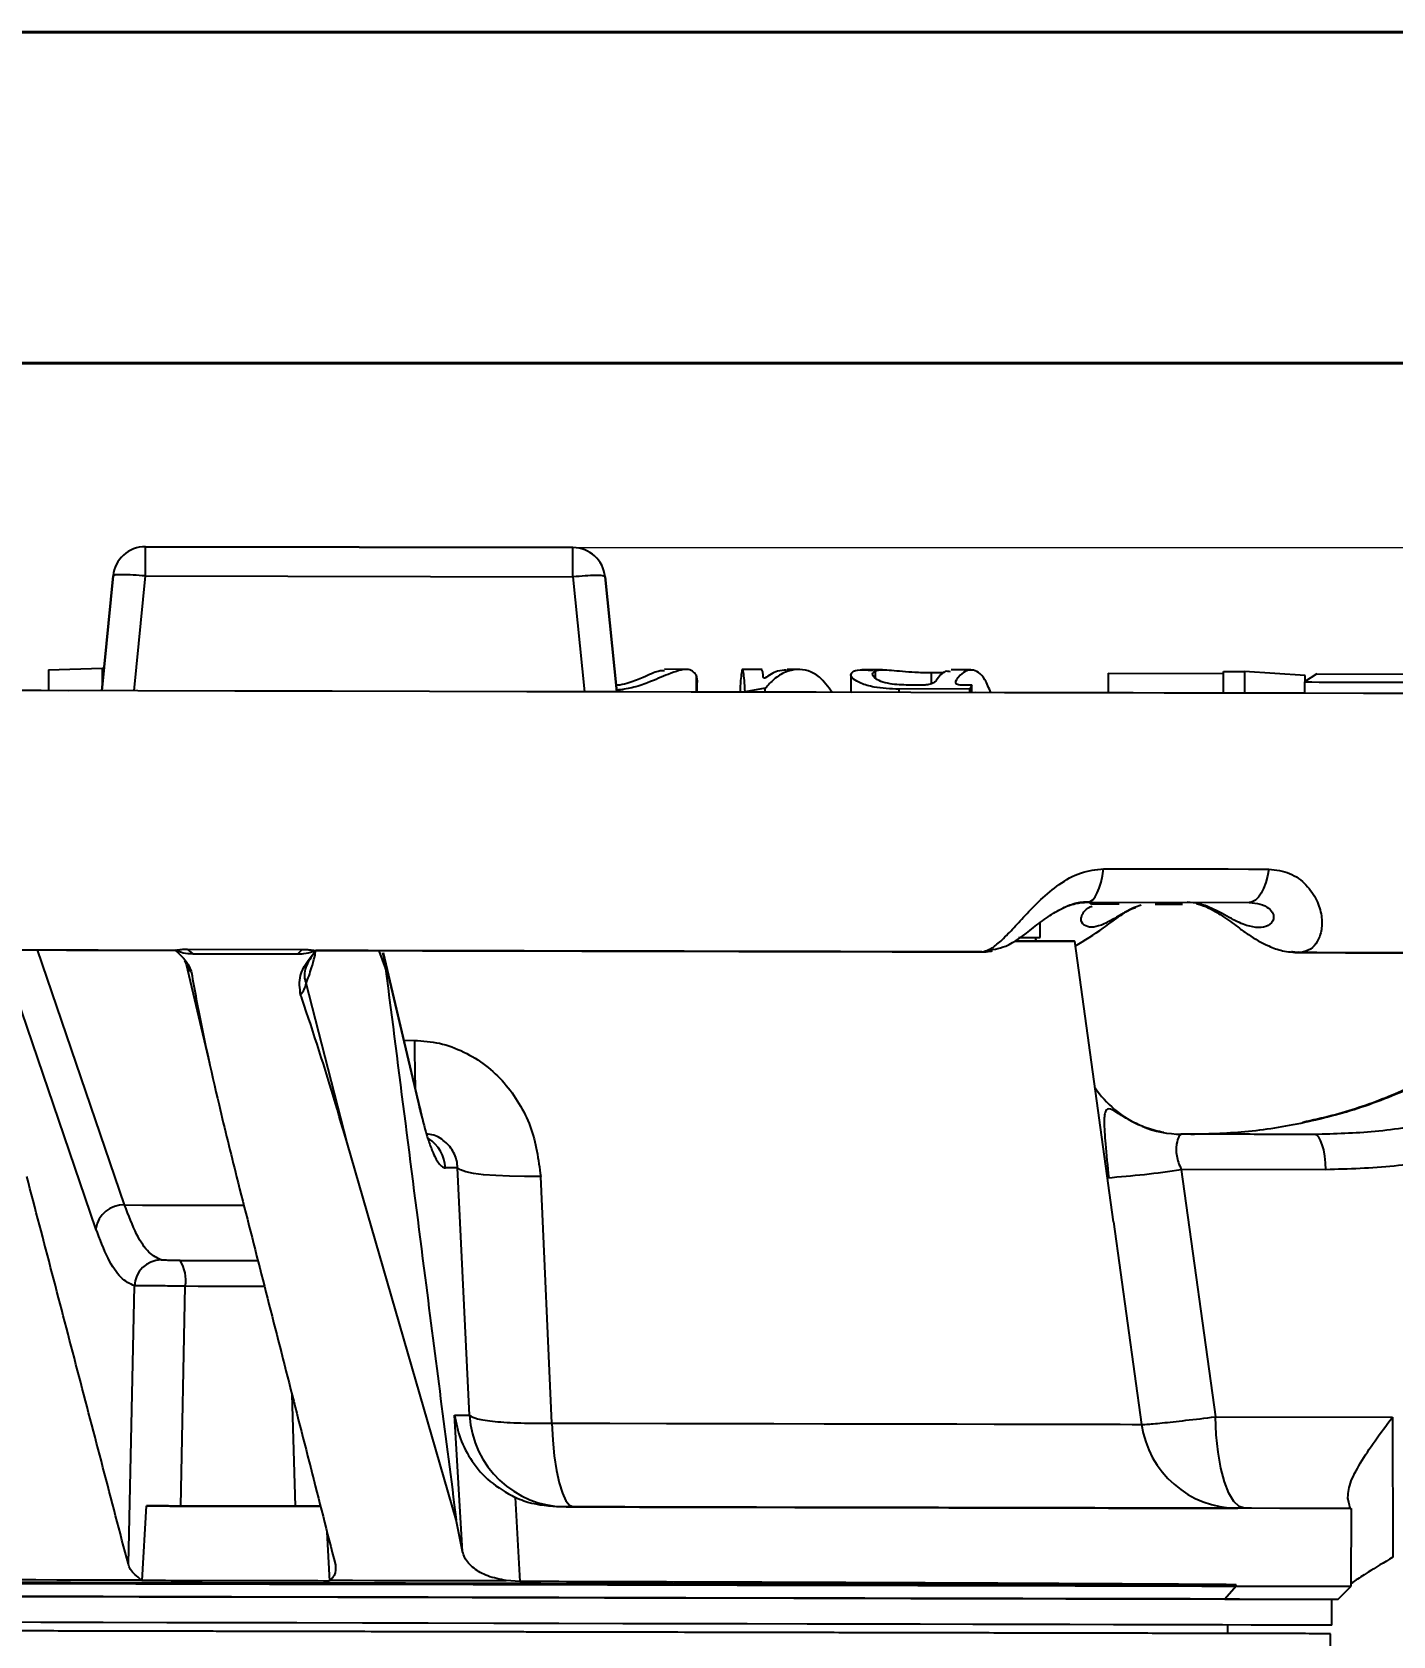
# Model space of a CAD drawing. Header units: millimetres. Extents: x 2251 to 4395, y 932 to 2449.
# Drawn here: x 2891.1 to 2996.1, y 2324.8 to 2448.5 of the extents above; entities that cross this region are included whole.
import ezdxf

# ---------------------------------------------------------------- set-up
doc = ezdxf.new("R2010")
doc.units = ezdxf.units.MM
for name, color, linetype, lineweight in [('AM_5', 3, 'Continuous', 25), ('AM_BOR', 7, 'Continuous', 50), ('粗实线', 7, 'Continuous', 40)]:
    doc.layers.add(name, color=color, linetype=linetype, lineweight=lineweight)
doc.styles.add('SLDTEXTSTYLE1', font='txt.shx', dxfattribs={"width": 0.7, "bigfont": 'gbcbig.shx'})
doc.dimstyles.new('SLDDIMSTYLE12$0', dxfattribs={"dimtxt": 12, "dimasz": 10, "dimexe": 0, "dimexo": 0.0625, "dimgap": 0.875, "dimtad": 1, "dimdec": 1, "dimlfac": 1.8, "dimrnd": 1e-09, "dimzin": 12, "dimdsep": 46, "dimtxsty": 'SLDTEXTSTYLE1', "dimcen": 0.09, "dimdle": 8.16, "dimclrd": 3, "dimclre": 3, "dimadec": 0, "dimazin": 3, "dimtfac": 1, "dimtdec": 1, "dimtofl": 0, "dimtmove": 0, "dimatfit": 3, "dimfxl": 0, "dimfrac": 2, "dimtolj": 1, "dimlwd": 5, "dimlwe": 5, "dimarcsym": 0})

# ---------------------------------------------------------------- blocks, each defined once
blk = doc.blocks.new('*D70')
at = {"layer": 'AM_5', "color": 3, "lineweight": 5, "transparency": 16777216}
blk.add_line((2932.89, 2408.77), (3112.72, 2408.77), dxfattribs=at)
at = {"layer": 'AM_5', "color": 3, "linetype": 'Continuous', "lineweight": 5, "transparency": 16777216}
for p, q in [((3112.72, 2398.77), (3112.72, 2120.03)), ((2979.9, 2110.03), (3112.72, 2110.03))]:
    blk.add_line(p, q, dxfattribs=at)
at = {"layer": 'AM_5', "color": 3, "transparency": 16777216}
for points in [[(3111.06, 2398.77), (3114.39, 2398.77), (3112.72, 2408.77)], [(3111.06, 2120.03), (3114.39, 2120.03), (3112.72, 2110.03)]]:
    blk.add_solid(points, dxfattribs=at)
at = {"layer": 'Defpoints', "color": 0, "transparency": 16777216}
for p in [(2932.83, 2408.77), (2979.83, 2110.03), (3112.72, 2110.03)]:
    blk.add_point(p, dxfattribs=at)
at = {"layer": 'AM_5', "color": 0, "transparency": 16777216, "insert": (3105.85, 2259.4), "char_height": 12, "attachment_point": 5, "rotation": 90, "style": 'SLDTEXTSTYLE1'}
blk.add_mtext('\\A1;300', dxfattribs=at)
blk = doc.blocks.new('rA3')
at = {"layer": '粗实线'}
for p, q in [((753.384, 421.26), (333.384, 421.26)), ((748.384, 416.26), (358.384, 416.26))]:
    blk.add_line(p, q, dxfattribs=at)

msp = doc.modelspace()

# ---------------------------------------------------------------- linework, layer by layer
at = {"color": 7, "linetype": 'Continuous', "lineweight": 25}
for p, q in [((2899.852, 2406.577), (2899.857, 2408.839)), ((2932.832, 2408.768), (2899.857, 2408.839)), ((2899.857, 2408.839), (2899.857, 2408.839)), ((2899.857, 2408.839), (2932.832, 2408.768)), ((2932.827, 2406.507), (2932.832, 2408.768)), ((2932.832, 2408.768), (2932.832, 2408.768)), ((2897.364, 2406.583), (2896.494, 2397.726)), ((2896.494, 2397.726), (2897.364, 2406.583)), ((2897.364, 2406.583), (2897.364, 2406.583)), ((2898.983, 2397.72), (2899.852, 2406.577)), ((2899.852, 2406.577), (2932.827, 2406.507)), ((2932.827, 2406.507), (2933.73, 2397.646)), ((2935.314, 2406.522), (2936.218, 2397.641)), ((2935.314, 2406.521), (2935.314, 2406.522)), ((2936.218, 2397.641), (2935.314, 2406.521)), ((2892.38, 2399.329), (2892.377, 2397.736)), ((2892.38, 2399.329), (2896.524, 2399.472)), ((2896.524, 2399.472), (2896.521, 2397.997)), ((2896.524, 2399.472), (2896.666, 2399.471)), ((2941.623, 2399.376), (2939.905, 2399.379)), ((2942.336, 2398.946), (2942.333, 2397.629)), ((2947.43, 2399.363), (2945.93, 2399.366)), ((2947.628, 2398.689), (2947.53, 2398.689)), ((2950.161, 2399.357), (2949.345, 2399.359)), ((2954.277, 2398.945), (2954.274, 2397.602)), ((2956.716, 2399.343), (2955.125, 2399.347)), ((2956.147, 2399.253), (2956.145, 2398.702)), ((2960.475, 2399.13), (2960.473, 2398.261)), ((2960.475, 2399.13), (2961.463, 2399.127)), ((2963.524, 2399.329), (2962, 2399.332)), ((2962.38, 2398.319), (2962.381, 2398.516)), ((2974.114, 2399.075), (2974.111, 2397.561)), ((2974.114, 2399.075), (2983.024, 2399.061)), ((2983.021, 2397.541), (2983.025, 2399.224)), ((2983.025, 2399.224), (2984.635, 2399.221)), ((2984.635, 2399.221), (2984.632, 2397.538)), ((2989.314, 2398.895), (2984.635, 2399.221)), ((2989.252, 2398.405), (2989.25, 2397.527)), ((2990.214, 2399.028), (2989.252, 2398.405)), ((2989.313, 2398.445), (2989.314, 2398.895)), ((2990.214, 2399.028), (2999.343, 2399.005)), ((2893.909, 2397.733), (2889.979, 2397.741)), ((2945.876, 2397.622), (2941.956, 2397.63)), ((2942.419, 2397.629), (2942.42, 2398.168)), ((2947.672, 2397.921), (2946.11, 2397.645)), ((2946.11, 2397.619), (2946.11, 2397.645)), ((2947.672, 2397.616), (2947.672, 2397.921)), ((2954.309, 2397.604), (2950.782, 2397.611)), ((2957.993, 2397.594), (2957.994, 2397.849)), ((2963.446, 2397.873), (2957.994, 2397.849)), ((2959.781, 2398.157), (2958.727, 2398.16)), ((2963.031, 2398.175), (2963.606, 2398.181)), ((2963.445, 2397.582), (2963.446, 2397.873)), ((2963.606, 2398.181), (2963.446, 2397.873)), ((2963.605, 2397.582), (2963.606, 2398.181)), ((2972.533, 2381.427), (2972.323, 2381.428)), ((2972.665, 2381.427), (2972.327, 2381.428)), ((2972.533, 2381.427), (2984.994, 2381.401)), ((2972.831, 2381.28), (2972.626, 2381.457)), ((2974.977, 2381.275), (2972.831, 2381.28)), ((2977.742, 2381.27), (2979.855, 2381.266)), ((2968.871, 2378.691), (2968.874, 2379.839)), ((2896.039, 2356.242), (2888.693, 2377.75)), ((2898.251, 2358.07), (2891.519, 2377.744)), ((2902.11, 2377.761), (2902.263, 2377.609)), ((2902.18, 2377.721), (2902.174, 2377.715)), ((2903.086, 2377.796), (2911.945, 2377.777)), ((2903.086, 2377.796), (2903.504, 2377.445)), ((2903.504, 2377.445), (2911.604, 2377.428)), ((2911.945, 2377.777), (2911.604, 2377.428)), ((2913.013, 2377.691), (2912.909, 2377.578)), ((2917.861, 2377.681), (2918.384, 2376.288)), ((2918.341, 2376.758), (2918.167, 2377.516)), ((2920.901, 2366.157), (2918.208, 2377.512)), ((2964.435, 2377.59), (2965.163, 2377.663)), ((2974.54, 2356.767), (2971.545, 2378.414)), ((2988.253, 2377.614), (2988.998, 2377.539)), ((2988.898, 2377.531), (2988.766, 2377.562)), ((2988.785, 2377.528), (2992.428, 2377.52)), ((2902.859, 2376.909), (2903.01, 2376.636)), ((2903.01, 2376.635), (2904.786, 2369.01)), ((2918.341, 2376.758), (2921.019, 2365.467)), ((2915.405, 2362.865), (2912.247, 2375.166)), ((2919.808, 2370.767), (2920.608, 2370.765)), ((2923.831, 2333.79), (2915.405, 2362.865)), ((2980.493, 2363.527), (2979.735, 2363.529)), ((2990.038, 2363.507), (2979.784, 2363.529)), ((2923.936, 2360.932), (2922.996, 2360.934)), ((2924.852, 2341.85), (2923.936, 2360.932)), ((2931.213, 2341.247), (2930.344, 2360.269)), ((2979.753, 2360.813), (2982.394, 2341.727)), ((2990.905, 2360.789), (2979.753, 2360.813)), ((2974.54, 2356.764), (2976.701, 2341.15)), ((2898.538, 2330.361), (2899.011, 2351.824)), ((2902.579, 2334.852), (2902.933, 2351.795)), ((2911.161, 2343.455), (2911.397, 2334.833)), ((2923.701, 2341.853), (2924.852, 2341.85)), ((2924.325, 2331.339), (2923.701, 2341.853)), ((2982.394, 2341.727), (2996.048, 2341.699)), ((2996.048, 2341.699), (2996.083, 2330.91)), ((2928.371, 2335.507), (2928.731, 2329.029)), ((2992.61, 2335.432), (2992.61, 2335.33)), ((2899.617, 2329.099), (2899.937, 2334.857)), ((2932.299, 2334.788), (2931.61, 2334.79)), ((2992.811, 2334.659), (2984.645, 2334.677)), ((2992.867, 2328.659), (2992.88, 2334.659)), ((2913.86, 2332.872), (2914.061, 2329.068)), ((2924.325, 2331.339), (2923.831, 2333.79)), ((2899.523, 2329.158), (2899.617, 2329.099)), ((2914.126, 2329.127), (2914.061, 2329.068)), ((2928.731, 2329.029), (2927.694, 2329.098)), ((2983.995, 2328.678), (2983.112, 2327.68)), ((2983.995, 2328.678), (2983.995, 2328.781)), ((2991.865, 2327.661), (2992.867, 2328.659)), ((2992.981, 2328.959), (2992.868, 2328.877)), ((2991.361, 2325.662), (2991.365, 2327.662)), ((2983.359, 2325.021), (2983.361, 2325.679)), ((2991.791, 2276.485), (2991.259, 2325.004))]:
    msp.add_line(p, q, dxfattribs=at)
at = {"color": 7, "linetype": 'Continuous', "lineweight": 25, "flags": 128}
for points in [[(3000.348, 2397.504), (2993.808, 2397.518), (2987.101, 2397.532), (2980.243, 2397.547), (2973.248, 2397.561), (2966.132, 2397.577), (2958.909, 2397.592), (2951.597, 2397.608), (2944.211, 2397.623), (2936.768, 2397.639), (2929.283, 2397.655), (2921.773, 2397.671), (2914.256, 2397.688), (2906.746, 2397.704), (2899.261, 2397.72), (2891.818, 2397.736), (2884.432, 2397.751)], [(2983.159, 2397.542), (2980.803, 2397.547), (2978.43, 2397.552), (2976.041, 2397.557), (2973.638, 2397.562), (2971.22, 2397.567), (2968.789, 2397.573), (2966.345, 2397.578), (2963.888, 2397.583)], [(2984.632, 2397.538), (2984.431, 2397.538), (2984.23, 2397.538), (2984.029, 2397.539), (2983.827, 2397.539), (2983.626, 2397.54), (2983.424, 2397.54), (2983.223, 2397.541), (2983.021, 2397.541)], [(2989.311, 2397.529), (2988.991, 2397.529), (2986.89, 2397.534), (2984.775, 2397.538)], [(2972.533, 2381.427), (2972.731, 2381.472), (2972.924, 2381.607), (2973.109, 2381.829), (2973.281, 2382.132), (2973.436, 2382.51), (2973.571, 2382.955), (2973.682, 2383.456), (2973.768, 2384.001)], [(2973.768, 2384.001), (2975.382, 2383.998), (2976.99, 2383.994), (2978.593, 2383.991), (2980.189, 2383.987), (2981.779, 2383.984), (2983.363, 2383.981), (2984.939, 2383.977), (2986.509, 2383.974)], [(2986.509, 2383.974), (2986.405, 2383.428), (2986.268, 2382.928), (2986.103, 2382.483), (2985.913, 2382.105), (2985.702, 2381.802), (2985.475, 2381.58), (2985.237, 2381.446), (2984.994, 2381.401)], [(2966.899, 2378.424), (2968.078, 2378.422), (2969.456, 2378.419), (2970.492, 2378.417), (2971.179, 2378.415), (2971.511, 2378.414), (2971.487, 2378.414), (2971.107, 2378.415), (2970.374, 2378.417), (2969.291, 2378.419), (2967.868, 2378.422), (2966.943, 2378.424)], [(2992.428, 2377.52), (2993.705, 2377.518), (2994.976, 2377.515), (2996.24, 2377.512), (2997.498, 2377.51), (2998.75, 2377.507), (2999.995, 2377.504), (3001.234, 2377.502), (3002.465, 2377.499)], [(2921.019, 2365.467), (2920.954, 2365.971), (2920.901, 2366.158)], [(2990.905, 2360.789), (2990.881, 2361.327), (2990.826, 2361.841), (2990.744, 2362.31), (2990.636, 2362.72), (2990.506, 2363.054), (2990.36, 2363.302), (2990.202, 2363.455), (2990.038, 2363.507)], [(2930.344, 2360.269), (2929.102, 2360.261), (2927.935, 2360.281), (2926.874, 2360.33), (2925.944, 2360.406), (2925.167, 2360.507), (2924.565, 2360.63), (2924.151, 2360.773), (2923.936, 2360.932)], [(2898.251, 2358.07), (2899.628, 2358.067), (2901.008, 2358.064), (2902.392, 2358.061), (2903.779, 2358.058), (2905.169, 2358.055), (2906.562, 2358.052), (2907.432, 2358.05)], [(2902.529, 2353.788), (2903.548, 2353.786), (2904.57, 2353.784), (2905.595, 2353.782), (2906.621, 2353.78), (2907.65, 2353.778), (2908.52, 2353.776)], [(2909.029, 2351.782), (2908.922, 2351.782), (2907.918, 2351.784), (2906.917, 2351.786), (2905.917, 2351.789), (2904.92, 2351.791), (2903.925, 2351.793), (2902.933, 2351.795)], [(2984.645, 2334.677), (2984.219, 2334.811), (2983.809, 2335.207), (2983.43, 2335.85), (2983.093, 2336.718), (2982.813, 2337.781), (2982.598, 2338.999), (2982.457, 2340.33), (2982.394, 2341.727)], [(2931.213, 2341.247), (2931.279, 2339.942), (2931.397, 2338.711), (2931.562, 2337.595), (2931.771, 2336.629), (2932.015, 2335.843), (2932.287, 2335.263), (2932.579, 2334.907), (2932.881, 2334.787)], [(2931.213, 2341.247), (2935.685, 2341.237), (2940.046, 2341.228), (2944.269, 2341.219), (2948.329, 2341.21), (2952.199, 2341.202), (2955.856, 2341.194), (2959.277, 2341.187), (2962.44, 2341.18), (2965.327, 2341.174), (2967.918, 2341.168), (2970.199, 2341.164), (2972.154, 2341.159), (2973.772, 2341.156), (2975.042, 2341.153), (2975.957, 2341.151), (2976.511, 2341.15), (2976.701, 2341.15)], [(2913.358, 2334.829), (2912.012, 2334.832), (2910.27, 2334.835), (2908.532, 2334.839), (2906.799, 2334.843), (2905.072, 2334.846), (2903.352, 2334.85), (2901.64, 2334.854), (2899.937, 2334.857)], [(2902.579, 2334.852), (2903.671, 2334.849), (2904.767, 2334.847), (2905.866, 2334.845), (2906.968, 2334.842), (2908.072, 2334.84), (2909.179, 2334.838), (2910.287, 2334.835), (2911.397, 2334.833)], [(2992.811, 2334.659), (2992.849, 2334.659), (2992.505, 2334.66), (2991.78, 2334.661), (2990.677, 2334.664), (2989.202, 2334.667), (2987.363, 2334.671), (2985.169, 2334.675), (2982.632, 2334.681), (2979.764, 2334.687), (2976.579, 2334.694), (2973.095, 2334.701), (2969.329, 2334.709), (2965.3, 2334.718), (2961.029, 2334.727), (2956.538, 2334.736), (2951.849, 2334.746), (2946.986, 2334.757), (2941.975, 2334.767), (2936.841, 2334.778), (2931.61, 2334.79)], [(2886.705, 2329.186), (2888.26, 2329.182), (2889.83, 2329.179), (2891.415, 2329.176), (2893.013, 2329.172), (2894.623, 2329.169), (2896.246, 2329.165), (2897.879, 2329.162), (2899.523, 2329.158)], [(2914.126, 2329.127), (2915.824, 2329.124), (2917.523, 2329.12), (2919.223, 2329.116), (2920.922, 2329.113), (2922.619, 2329.109), (2924.314, 2329.105), (2926.006, 2329.102), (2927.694, 2329.098)], [(2984.238, 2327.677), (2982.946, 2327.68), (2980.434, 2327.685), (2977.625, 2327.691), (2974.53, 2327.698), (2971.165, 2327.705), (2967.547, 2327.713), (2963.692, 2327.721), (2959.618, 2327.73), (2955.345, 2327.739), (2950.894, 2327.748), (2946.285, 2327.758), (2941.541, 2327.768), (2936.684, 2327.779), (2931.737, 2327.789), (2926.725, 2327.8), (2921.67, 2327.811), (2916.596, 2327.822), (2911.529, 2327.833), (2906.493, 2327.843), (2901.51, 2327.854), (2896.605, 2327.864), (2891.802, 2327.875), (2887.123, 2327.885)], [(2889.163, 2328.984), (2894.079, 2328.973), (2899.112, 2328.962), (2904.237, 2328.952), (2909.428, 2328.94), (2914.661, 2328.929), (2919.91, 2328.918), (2925.15, 2328.907), (2930.353, 2328.896), (2935.497, 2328.885), (2940.554, 2328.874), (2945.501, 2328.863), (2950.314, 2328.853), (2954.968, 2328.843), (2959.441, 2328.834), (2963.712, 2328.824), (2967.759, 2328.816), (2971.563, 2328.808), (2975.106, 2328.8), (2978.369, 2328.793), (2981.337, 2328.787), (2983.995, 2328.781)], [(2889.163, 2328.88), (2894.079, 2328.87), (2899.112, 2328.859), (2904.237, 2328.848), (2909.428, 2328.837), (2914.661, 2328.826), (2919.91, 2328.815), (2925.149, 2328.803), (2930.353, 2328.792), (2935.496, 2328.781), (2940.554, 2328.77), (2945.501, 2328.76), (2950.313, 2328.75), (2954.968, 2328.74), (2959.441, 2328.73), (2963.712, 2328.721), (2967.759, 2328.712), (2971.563, 2328.704), (2975.105, 2328.697), (2978.369, 2328.69), (2981.337, 2328.683), (2983.995, 2328.678)], [(2889.544, 2327.88), (2894.395, 2327.869), (2899.361, 2327.859), (2904.417, 2327.848), (2909.539, 2327.837), (2914.702, 2327.826), (2919.881, 2327.815), (2925.051, 2327.804), (2930.185, 2327.793), (2935.26, 2327.782), (2940.25, 2327.771), (2945.131, 2327.761), (2949.879, 2327.751), (2954.471, 2327.741), (2958.885, 2327.731), (2963.099, 2327.722), (2967.092, 2327.714), (2970.846, 2327.706), (2974.341, 2327.698), (2977.561, 2327.692), (2980.489, 2327.685), (2983.112, 2327.68)], [(2983.995, 2328.678), (2986.357, 2328.673), (2988.368, 2328.669), (2990.018, 2328.665), (2991.298, 2328.662), (2992.202, 2328.66), (2992.724, 2328.659), (2992.867, 2328.659)], [(2983.112, 2327.68), (2985.443, 2327.675), (2987.427, 2327.671), (2989.054, 2327.667), (2990.317, 2327.664), (2991.209, 2327.663), (2991.724, 2327.661), (2991.865, 2327.661)], [(2991.361, 2325.662), (2991.186, 2325.663), (2990.661, 2325.664), (2989.79, 2325.666), (2988.575, 2325.668), (2987.024, 2325.671), (2985.143, 2325.675), (2982.942, 2325.68), (2980.43, 2325.685), (2977.62, 2325.691), (2974.526, 2325.698), (2971.161, 2325.705), (2967.543, 2325.713), (2963.687, 2325.721), (2959.614, 2325.73), (2955.341, 2325.739), (2950.89, 2325.748), (2946.281, 2325.758), (2941.537, 2325.768), (2936.68, 2325.779), (2931.733, 2325.789), (2926.72, 2325.8), (2921.665, 2325.811), (2916.592, 2325.822), (2911.525, 2325.833), (2906.488, 2325.843), (2901.506, 2325.854), (2896.601, 2325.864), (2891.797, 2325.875), (2887.118, 2325.885)]]:
    msp.add_lwpolyline(points, dxfattribs=at)
at = {"color": 7, "linetype": 'Continuous', "lineweight": 25}
for centre, radius, start, end in [((2899.852, 2406.339), 2.5, 89.87751, 174.39392), ((2899.852, 2406.339), 2.5, 89.87751, 174.39392), ((2932.827, 2406.268), 2.5, 5.81493, 89.87751), ((2932.827, 2406.268), 2.5, 5.81493, 89.87751), ((2904.466, 2377.079), 1.522, 197.80201, 225.85834), ((2910.509, 2375.434), 1.759, 318.63519, 351.23149), ((3052.08, 2371.211), 131.473, 180.19425, 181.82618), ((2979.869, 2371.676), 8.163, 214.11019, 245.44357), ((2979.803, 2371.549), 8.02, 247.49374, 269.8614), ((2920.108, 2360.767), 2.892, 3.30335, 56.85343), ((2969.629, 2425.443), 65.419, 273.89088, 278.90272), ((2898.158, 2355.929), 2.143, 87.51436, 171.60882), ((2901.076, 2351.762), 2.066, 90.16378, 178.29517), ((2900.075, 2352.254), 2.894, 350.88042, 32.03121), ((2932.326, 2342.274), 7.486, 183.24837, 269.79193), ((2984.13, 2342.178), 7.5, 187.87748, 269.87749)]:
    msp.add_arc(centre, radius, start, end, dxfattribs=at)
for points in [[(2899.852, 2406.577), (2899.528, 2406.605), (2898.88, 2406.661), (2898.06, 2406.686), (2897.484, 2406.664), (2897.404, 2406.61), (2897.364, 2406.583)], [(2935.314, 2406.521), (2935.274, 2406.548), (2935.194, 2406.602), (2934.618, 2406.622), (2933.799, 2406.594), (2933.151, 2406.536), (2932.827, 2406.507)], [(2986.346, 2363.515), (2985.501, 2363.517), (2983.811, 2363.52), (2981.599, 2363.525), (2980.493, 2363.527)], [(2990.038, 2363.507), (2989.562, 2363.508), (2988.612, 2363.51), (2987.101, 2363.513), (2986.346, 2363.515)], [(2991.259, 2325.004), (2991.138, 2325.004), (2990.896, 2325.005), (2988.946, 2325.009), (2985.87, 2325.015), (2981.606, 2325.024), (2976.258, 2325.036), (2969.909, 2325.049), (2962.67, 2325.065), (2954.664, 2325.082), (2946.029, 2325.1), (2936.911, 2325.12), (2927.467, 2325.14), (2917.859, 2325.16), (2908.251, 2325.181), (2898.808, 2325.201), (2889.69, 2325.221), (2881.055, 2325.239), (2873.049, 2325.256), (2865.81, 2325.272), (2859.461, 2325.285), (2854.113, 2325.297), (2849.849, 2325.306), (2846.773, 2325.313), (2844.823, 2325.317), (2844.581, 2325.317), (2844.46, 2325.318)], [(2917.859, 2325.16), (2915.001, 2325.166), (2909.286, 2325.179), (2900.858, 2325.197), (2892.722, 2325.214), (2885.016, 2325.231), (2877.872, 2325.246), (2871.412, 2325.26), (2865.746, 2325.272), (2860.974, 2325.282), (2857.169, 2325.29), (2854.424, 2325.296), (2852.684, 2325.3), (2852.468, 2325.301), (2852.36, 2325.301)], [(2983.359, 2325.021), (2983.251, 2325.021), (2983.035, 2325.021), (2981.295, 2325.025), (2978.55, 2325.031), (2974.745, 2325.039), (2969.973, 2325.049), (2964.307, 2325.061), (2957.847, 2325.075), (2950.703, 2325.09), (2942.997, 2325.107), (2934.861, 2325.124), (2926.433, 2325.142), (2920.717, 2325.154), (2917.859, 2325.16)]]:
    msp.add_open_spline(points, degree=3, dxfattribs=at)
for points, knots in [([(2936.164, 2398.171), (2936.257, 2398.177), (2936.614, 2398.203), (2937.375, 2398.437), (2938.444, 2398.854), (2939.435, 2399.314), (2939.753, 2399.299), (2939.887, 2399.293)], [0, 0, 0, 0, 0.0437633, 0.1679338, 0.4021795, 0.7473798, 1, 1, 1, 1]), ([(2942.336, 2398.946), (2942.156, 2399.153), (2941.805, 2399.557), (2940.398, 2399.109), (2938.893, 2398.442), (2937.472, 2397.936), (2936.601, 2397.82), (2936.205, 2397.767)], [0, 0, 0, 0, 0.2863119, 0.55953071, 0.76733828, 0.89433721, 1, 1, 1, 1]), ([(2942.404, 2398.168), (2942.408, 2398.193), (2942.466, 2398.552), (2942.399, 2398.756), (2942.336, 2398.946)], [0, 0, 0, 0, 0.0704321, 1, 1, 1, 1]), ([(2946.11, 2397.645), (2946.092, 2397.96), (2946.055, 2398.601), (2945.974, 2399.353), (2945.886, 2399.471), (2945.801, 2398.877), (2945.75, 2398.303), (2945.723, 2397.775), (2945.715, 2397.62)], [0, 0, 0, 0, 0.15351513, 0.31151055, 0.62183079, 0.77597192, 0.93465022, 1, 1, 1, 1]), ([(2947.53, 2398.689), (2947.51, 2398.884), (2947.47, 2399.267), (2947.427, 2399.324), (2947.407, 2399.352)], [0, 0, 0, 0, 0.510119, 1, 1, 1, 1]), ([(2949.312, 2399.316), (2949.079, 2399.309), (2948.506, 2399.291), (2947.955, 2398.913), (2947.628, 2398.689)], [0, 0, 0, 0, 0.4066547, 1, 1, 1, 1]), ([(2952.826, 2397.605), (2952.507, 2398.036), (2951.679, 2399.15), (2950.388, 2399.466), (2949.206, 2399.205), (2948.384, 2398.704), (2947.891, 2398.161), (2947.672, 2397.921)], [0, 0, 0, 0, 0.2053841, 0.5315458, 0.6962645, 0.8657186, 1, 1, 1, 1]), ([(2957.994, 2397.849), (2957.326, 2397.877), (2956.225, 2397.925), (2955.044, 2398.267), (2954.421, 2398.622), (2954.193, 2398.998), (2954.37, 2399.151), (2954.469, 2399.237)], [0, 0, 0, 0, 0.2904242, 0.4791568, 0.6380876, 0.7972637, 1, 1, 1, 1]), ([(2954.469, 2399.237), (2954.671, 2399.296), (2954.978, 2399.386), (2955.722, 2399.312), (2955.979, 2399.287)], [0, 0, 0, 0, 0.6542152, 1, 1, 1, 1]), ([(2958.727, 2398.16), (2958.232, 2398.177), (2957.43, 2398.205), (2956.541, 2398.439), (2956.057, 2398.726), (2955.877, 2399.049), (2956.053, 2399.181), (2956.147, 2399.253)], [0, 0, 0, 0, 0.2599336, 0.4215944, 0.584063, 0.7764561, 1, 1, 1, 1]), ([(2956.147, 2399.253), (2956.313, 2399.297), (2956.586, 2399.37), (2957.368, 2399.309), (2958.247, 2399.231), (2959.268, 2399.153), (2960.021, 2399.132), (2960.432, 2399.13), (2960.475, 2399.13)], [0, 0, 0, 0, 0.2685044, 0.4379066, 0.6082478, 0.7778738, 0.976771, 1, 1, 1, 1]), ([(2960.851, 2398.511), (2960.804, 2398.455), (2960.733, 2398.369), (2960.502, 2398.263), (2960.269, 2398.2), (2960.021, 2398.161), (2959.855, 2398.158), (2959.781, 2398.157)], [0, 0, 0, 0, 0.3057608, 0.4723517, 0.637981, 0.8377325, 1, 1, 1, 1]), ([(2961.964, 2399.174), (2961.823, 2399.212), (2961.442, 2399.317), (2961.079, 2398.822), (2960.851, 2398.511)], [0, 0, 0, 0, 0.3704922, 1, 1, 1, 1]), ([(2962.381, 2398.516), (2962.356, 2398.466), (2962.317, 2398.389), (2962.365, 2398.286), (2962.483, 2398.221), (2962.711, 2398.177), (2962.908, 2398.176), (2963.031, 2398.175)], [0, 0, 0, 0, 0.2742213, 0.4218346, 0.5710505, 0.7336104, 1, 1, 1, 1]), ([(2965.062, 2397.579), (2964.917, 2397.939), (2964.483, 2399.013), (2963.599, 2399.503), (2962.835, 2399.149), (2962.446, 2398.607), (2962.381, 2398.516)], [0, 0, 0, 0, 0.1864973, 0.5560674, 0.9256862, 1, 1, 1, 1]), ([(2989.252, 2398.405), (2992.316, 2398.396), (2998.458, 2398.379), (3004.231, 2398.361), (3007.125, 2398.352)], [0, 0, 0, 0, 0.498853, 1, 1, 1, 1]), ([(2964.435, 2377.59), (2964.646, 2377.652), (2965.058, 2377.774), (2965.83, 2378.395), (2966.694, 2379.277), (2967.713, 2380.399), (2968.891, 2381.627), (2970.306, 2382.821), (2971.967, 2383.794), (2973.168, 2383.932), (2973.768, 2384.001)], [0, 0, 0, 0, 0.1279379, 0.24972, 0.3803197, 0.4997335, 0.6244222, 0.7495462, 0.8749776, 1, 1, 1, 1]), ([(2986.509, 2383.974), (2987.067, 2383.903), (2988.185, 2383.761), (2989.453, 2382.79), (2990.264, 2381.596), (2990.621, 2380.365), (2990.612, 2379.239), (2990.295, 2378.353), (2989.747, 2377.728), (2989.251, 2377.603), (2988.998, 2377.539)], [0, 0, 0, 0, 0.12462515, 0.249715, 0.37492122, 0.49974255, 0.61927679, 0.75001403, 0.87189027, 1, 1, 1, 1]), ([(2964.606, 2377.658), (2965.15, 2377.744), (2966.447, 2377.947), (2967.92, 2379.123), (2969.407, 2380.265), (2970.558, 2380.986), (2971.714, 2381.433), (2972.383, 2381.455), (2972.716, 2381.466)], [0, 0, 0, 0, 0.21651, 0.5165419, 0.6570432, 0.7800658, 0.8904523, 1, 1, 1, 1]), ([(2970.457, 2380.875), (2970.526, 2380.912), (2970.859, 2381.09), (2971.597, 2381.357), (2972.221, 2381.404), (2972.533, 2381.427)], [0, 0, 0, 0, 0.1146699, 0.5571038, 1, 1, 1, 1]), ([(2976.668, 2381.18), (2976.469, 2381.115), (2975.97, 2380.954), (2975.251, 2380.547), (2974.368, 2380.027), (2973.556, 2379.599), (2972.804, 2379.445), (2972.229, 2379.599), (2971.963, 2380.031), (2972.136, 2380.555), (2972.437, 2380.935), (2972.776, 2381.077), (2972.873, 2381.117)], [0, 0, 0, 0, 0.048877, 0.1220733, 0.2021553, 0.3553953, 0.5091194, 0.6628416, 0.8162433, 0.8929299, 0.9694545, 1, 1, 1, 1]), ([(2984.994, 2381.401), (2985.291, 2381.376), (2985.885, 2381.328), (2986.543, 2380.968), (2986.878, 2380.526), (2986.909, 2379.996), (2986.492, 2379.571), (2985.739, 2379.415), (2984.82, 2379.572), (2983.882, 2380), (2982.926, 2380.538), (2982.073, 2380.982), (2981.135, 2381.339), (2980.518, 2381.387), (2980.208, 2381.411)], [0, 0, 0, 0, 0.0625764, 0.1252848, 0.1848997, 0.2501233, 0.3749307, 0.5001323, 0.6253324, 0.7502715, 0.8127295, 0.8750555, 0.937394, 1, 1, 1, 1]), ([(2980.92, 2381.323), (2981.158, 2381.253), (2981.627, 2381.114), (2982.389, 2380.71), (2983.29, 2380.121), (2984.12, 2379.498), (2985.188, 2378.734), (2986.298, 2378.083), (2987.626, 2377.614), (2988.404, 2377.558), (2988.823, 2377.528)], [0, 0, 0, 0, 0.0889663, 0.1751205, 0.2608238, 0.4140952, 0.5091872, 0.7133094, 0.8458673, 1, 1, 1, 1]), ([(2971.595, 2378.054), (2972.297, 2378.476), (2973.339, 2379.101), (2974.843, 2380.239), (2975.719, 2380.844), (2976.171, 2381.005), (2976.22, 2381.022)], [0, 0, 0, 0, 0.5112128, 0.7576418, 0.9734468, 1, 1, 1, 1]), ([(2967.203, 2378.695), (2967.674, 2378.694), (2968.662, 2378.691), (2968.799, 2378.691), (2968.871, 2378.691)], [0, 0, 0, 0, 0.4764157, 1, 1, 1, 1]), ([(2968.631, 2378.421), (2968.591, 2378.457), (2968.53, 2378.511), (2968.534, 2378.646), (2968.535, 2378.692)], [0, 0, 0, 0, 0.6617391, 1, 1, 1, 1]), ([(2886.302, 2377.755), (2888.939, 2377.75), (2894.21, 2377.738), (2899.54, 2377.727), (2902.205, 2377.721)], [0, 0, 0, 0, 0.5001571, 1, 1, 1, 1]), ([(2886.404, 2377.748), (2889.018, 2377.743), (2894.246, 2377.732), (2899.532, 2377.72), (2902.174, 2377.715)], [0, 0, 0, 0, 0.5001595, 1, 1, 1, 1]), ([(2902.174, 2377.715), (2902.606, 2377.303), (2903.191, 2376.746), (2903.361, 2376.145), (2903.406, 2375.987)], [0, 0, 0, 0, 0.7373515, 1, 1, 1, 1]), ([(2902.205, 2377.721), (2902.233, 2377.728), (2902.291, 2377.741), (2902.481, 2377.771), (2902.743, 2377.791), (2902.946, 2377.796), (2903.062, 2377.796), (2903.086, 2377.796)], [0, 0, 0, 0, 0.2814646, 0.5659598, 0.7573018, 0.9482948, 1, 1, 1, 1]), ([(2902.205, 2377.721), (2902.389, 2377.643), (2902.775, 2377.48), (2903.254, 2377.457), (2903.504, 2377.445)], [0, 0, 0, 0, 0.4773597, 1, 1, 1, 1]), ([(2911.604, 2377.428), (2911.762, 2377.433), (2912.156, 2377.446), (2912.619, 2377.552), (2912.879, 2377.669), (2912.945, 2377.698)], [0, 0, 0, 0, 0.3322049, 0.8309967, 1, 1, 1, 1]), ([(2911.829, 2374.272), (2911.762, 2374.78), (2911.61, 2375.927), (2912.443, 2376.987), (2912.907, 2377.578)], [0, 0, 0, 0, 0.4426348, 1, 1, 1, 1]), ([(2911.945, 2377.777), (2912.046, 2377.776), (2912.249, 2377.773), (2912.517, 2377.754), (2912.76, 2377.726), (2912.88, 2377.707), (2912.937, 2377.699), (2912.945, 2377.698)], [0, 0, 0, 0, 0.2099462, 0.4212951, 0.6110203, 0.9471646, 1, 1, 1, 1]), ([(2912.908, 2377.578), (2912.645, 2377.187), (2912.246, 2376.597), (2912.105, 2375.905), (2912.134, 2375.541), (2912.179, 2375.356), (2912.212, 2375.255), (2912.233, 2375.203), (2912.243, 2375.177), (2912.246, 2375.17), (2912.247, 2375.167), (2912.247, 2375.167), (2912.247, 2375.166), (2912.247, 2375.166)], [0, 0, 0, 0, 0.4928292, 0.7454599, 0.8721173, 0.9358438, 0.9678536, 0.9916466, 0.9977503, 0.9993549, 0.9997963, 0.9999274, 1, 1, 1, 1]), ([(2912.247, 2375.166), (2912.325, 2375.352), (2912.469, 2375.7), (2912.69, 2376.408), (2912.876, 2377.02), (2912.977, 2377.572), (2913.008, 2377.743)], [0, 0, 0, 0, 0.2844413, 0.5330292, 0.8550922, 1, 1, 1, 1]), ([(2912.945, 2377.698), (2917.358, 2377.689), (2926.14, 2377.67), (2939.198, 2377.643), (2952.008, 2377.616), (2960.307, 2377.598), (2964.435, 2377.59)], [0, 0, 0, 0, 0.2537268, 0.5049693, 0.7537271, 1, 1, 1, 1]), ([(2964.361, 2377.582), (2961.15, 2377.589), (2954.715, 2377.603), (2945.549, 2377.622), (2936.988, 2377.64), (2929.042, 2377.657), (2921.043, 2377.674), (2915.69, 2377.686), (2913.013, 2377.691)], [0, 0, 0, 0, 0.1923705, 0.3854898, 0.5383578, 0.6912259, 0.8456129, 1, 1, 1, 1]), ([(2964.361, 2377.582), (2964.586, 2377.592), (2964.853, 2377.604), (2965.12, 2377.655), (2965.163, 2377.663)], [0, 0, 0, 0, 0.838527, 1, 1, 1, 1]), ([(2988.898, 2377.531), (2988.702, 2377.541), (2988.468, 2377.554), (2988.283, 2377.606), (2988.253, 2377.614)], [0, 0, 0, 0, 0.8392222, 1, 1, 1, 1]), ([(3002.59, 2377.502), (3000.357, 2377.507), (2995.885, 2377.516), (2991.229, 2377.526), (2988.898, 2377.531)], [0, 0, 0, 0, 0.4994087, 1, 1, 1, 1]), ([(2988.998, 2377.539), (2991.328, 2377.534), (2995.993, 2377.524), (3000.475, 2377.515), (3002.718, 2377.51)], [0, 0, 0, 0, 0.4994075, 1, 1, 1, 1]), ([(2918.384, 2376.288), (2918.378, 2376.334), (2918.367, 2376.428), (2918.353, 2376.557), (2918.345, 2376.665), (2918.342, 2376.722), (2918.341, 2376.75), (2918.341, 2376.758)], [0, 0, 0, 0, 0.3325712, 0.6879646, 0.8313814, 0.949784, 1, 1, 1, 1]), ([(2918.384, 2376.288), (2919.398, 2368.338), (2921.208, 2354.14), (2923.03, 2340.008), (2923.831, 2333.79)], [0, 0, 0, 0, 0.5600002, 1, 1, 1, 1]), ([(2903.406, 2375.987), (2903.53, 2375.307), (2904.148, 2371.906), (2905.295, 2366.655), (2906.428, 2362.089), (2906.887, 2360.24)], [0, 0, 0, 0, 0.1295185, 0.6476203, 1, 1, 1, 1]), ([(2915.405, 2362.865), (2915.209, 2363.54), (2914.227, 2366.917), (2913.043, 2370.721), (2911.975, 2373.846), (2911.829, 2374.272)], [0, 0, 0, 0, 0.1775689, 0.8878728, 1, 1, 1, 1]), ([(2920.608, 2370.765), (2921.258, 2370.72), (2922.574, 2370.629), (2924.437, 2369.921), (2926.133, 2368.885), (2927.569, 2367.525), (2928.725, 2365.92), (2929.902, 2363.545), (2930.167, 2361.577), (2930.344, 2360.269)], [0, 0, 0, 0, 0.1235233, 0.2501507, 0.3747805, 0.5002123, 0.6235234, 0.7497125, 1, 1, 1, 1]), ([(2980.493, 2363.527), (2981.979, 2363.57), (2985.011, 2363.657), (2989.618, 2364.444), (2994.336, 2365.728), (2997.407, 2367.079), (2998.972, 2367.767)], [0, 0, 0, 0, 0.2354209, 0.48057, 0.7354347, 1, 1, 1, 1]), ([(2998.673, 2367.696), (2997.618, 2367.22), (2995.239, 2366.148), (2992.039, 2365.074), (2989.888, 2364.604), (2989.134, 2364.44)], [0, 0, 0, 0, 0.34105069, 0.76897077, 1, 1, 1, 1]), ([(3009.26, 2367.745), (3007.646, 2367.057), (3004.479, 2365.707), (2999.58, 2364.422), (2994.775, 2363.636), (2991.595, 2363.549), (2990.038, 2363.507)], [0, 0, 0, 0, 0.2645644, 0.5194287, 0.7645782, 1, 1, 1, 1]), ([(2921.346, 2364.244), (2921.317, 2364.377), (2921.231, 2364.786), (2921.034, 2365.605), (2920.901, 2366.157)], [0, 0, 0, 0, 0.3269815, 1, 1, 1, 1]), ([(2921.019, 2365.467), (2921.196, 2364.77), (2921.483, 2363.632), (2921.823, 2362.637), (2922.157, 2361.808), (2922.493, 2361.213), (2922.788, 2360.975), (2922.933, 2360.938), (2922.977, 2360.934), (2922.991, 2360.934), (2922.996, 2360.934)], [0, 0, 0, 0, 0.2501646, 0.4085572, 0.4987242, 0.7484853, 0.9263633, 0.9763214, 0.991455, 1, 1, 1, 1]), ([(2978.418, 2363.649), (2977.955, 2363.758), (2977.034, 2363.975), (2975.838, 2364.55), (2974.878, 2365.147), (2974.338, 2365.47), (2974.058, 2365.49), (2973.913, 2365.353), (2973.831, 2365.029), (2973.797, 2364.283), (2973.894, 2362.714), (2974.066, 2361.069), (2974.161, 2360.164)], [0, 0, 0, 0, 0.1033689, 0.2053754, 0.3058264, 0.4078371, 0.4617314, 0.5190392, 0.5812, 0.6494695, 0.8073596, 1, 1, 1, 1]), ([(3011.271, 2365.274), (3009.663, 2364.585), (3006.444, 2363.206), (3001.374, 2361.835), (2996.183, 2360.944), (2992.668, 2360.841), (2990.905, 2360.789)], [0, 0, 0, 0, 0.2492462, 0.4987214, 0.7485201, 1, 1, 1, 1]), ([(2923.936, 2360.932), (2923.922, 2361.11), (2923.896, 2361.458), (2923.71, 2361.992), (2923.423, 2362.475), (2922.914, 2363.027), (2922.274, 2363.457), (2921.721, 2363.529), (2921.53, 2363.554)], [0, 0, 0, 0, 0.1435708, 0.2798832, 0.4154035, 0.5545109, 0.846289, 1, 1, 1, 1]), ([(2979.784, 2363.529), (2979.714, 2363.49), (2979.577, 2363.413), (2979.398, 2362.911), (2979.353, 2362.357), (2979.391, 2361.876), (2979.519, 2361.341), (2979.673, 2360.992), (2979.753, 2360.813)], [0, 0, 0, 0, 0.2616178, 0.5161546, 0.6376198, 0.7555299, 0.8740541, 1, 1, 1, 1]), ([(2898.538, 2330.361), (2897.232, 2335.342), (2894.621, 2345.305), (2892.012, 2355.286), (2890.707, 2360.277)], [0, 0, 0, 0, 0.4999998, 1, 1, 1, 1]), ([(2906.887, 2360.24), (2908.157, 2355.25), (2910.697, 2345.27), (2913.238, 2335.308), (2914.509, 2330.326)], [0, 0, 0, 0, 0.4999999, 1, 1, 1, 1]), ([(2901.071, 2353.828), (2900.754, 2353.984), (2900.105, 2354.303), (2899.153, 2355.696), (2898.556, 2357.268), (2898.251, 2358.07)], [0, 0, 0, 0, 0.3189724, 0.6523087, 1, 1, 1, 1]), ([(2899.011, 2351.824), (2898.661, 2351.995), (2897.962, 2352.335), (2896.961, 2353.823), (2896.347, 2355.434), (2896.039, 2356.242)], [0, 0, 0, 0, 0.3342946, 0.6658535, 1, 1, 1, 1]), ([(2902.529, 2353.788), (2902.366, 2353.789), (2902.041, 2353.79), (2901.651, 2353.796), (2901.397, 2353.803), (2901.241, 2353.81), (2901.124, 2353.818), (2901.089, 2353.825), (2901.071, 2353.828)], [0, 0, 0, 0, 0.2492901, 0.4985495, 0.6241649, 0.7490284, 0.8744685, 1, 1, 1, 1]), ([(2902.933, 2351.795), (2902.522, 2351.803), (2901.887, 2351.815), (2901.049, 2351.826), (2900.433, 2351.832), (2899.894, 2351.834), (2899.317, 2351.831), (2899.132, 2351.827), (2899.011, 2351.824)], [0, 0, 0, 0, 0.2309533, 0.3576683, 0.4887983, 0.6215768, 0.7530258, 1, 1, 1, 1]), ([(2923.701, 2341.853), (2923.82, 2341.244), (2924.057, 2340.027), (2924.989, 2338.298), (2926.344, 2336.677), (2927.695, 2335.898), (2928.371, 2335.507)], [0, 0, 0, 0, 0.2505541, 0.5002593, 0.7500544, 1, 1, 1, 1]), ([(2924.852, 2341.85), (2925.004, 2341.755), (2925.309, 2341.565), (2926.74, 2341.362), (2928.727, 2341.239), (2930.383, 2341.244), (2931.213, 2341.247)], [0, 0, 0, 0, 0.24870503, 0.49818959, 0.74837738, 1, 1, 1, 1]), ([(2976.701, 2341.15), (2976.782, 2341.145), (2976.946, 2341.136), (2978.19, 2341.251), (2980.014, 2341.447), (2981.6, 2341.634), (2982.394, 2341.727)], [0, 0, 0, 0, 0.2503671, 0.5005248, 0.7501034, 1, 1, 1, 1]), ([(2992.6, 2335.371), (2992.625, 2335.759), (2992.676, 2336.536), (2993.543, 2338.152), (2994.663, 2339.877), (2995.586, 2341.091), (2996.048, 2341.699)], [0, 0, 0, 0, 0.2499493, 0.4997481, 0.749457, 1, 1, 1, 1]), ([(2931.61, 2334.79), (2930.738, 2334.866), (2929.621, 2334.963), (2928.596, 2335.41), (2928.371, 2335.507)], [0, 0, 0, 0, 0.7808606, 1, 1, 1, 1]), ([(2992.6, 2335.371), (2992.665, 2335.073), (2992.748, 2334.691), (2992.8, 2334.665), (2992.811, 2334.659)], [0, 0, 0, 0, 0.7808444, 1, 1, 1, 1]), ([(2899.937, 2334.857), (2900.257, 2334.857), (2900.898, 2334.855), (2901.847, 2334.853), (2902.395, 2334.852), (2902.579, 2334.852)], [0, 0, 0, 0, 0.3996834, 0.7993643, 1, 1, 1, 1]), ([(2911.397, 2334.833), (2911.768, 2334.832), (2912.498, 2334.83), (2913.076, 2334.829), (2913.361, 2334.829)], [0, 0, 0, 0, 0.5075978, 1, 1, 1, 1]), ([(2932.299, 2334.788), (2932.312, 2334.788), (2932.34, 2334.788), (2932.47, 2334.788), (2932.653, 2334.787), (2932.805, 2334.787), (2932.881, 2334.787)], [0, 0, 0, 0, 0.2501498, 0.4993714, 0.7492584, 1, 1, 1, 1]), ([(2932.881, 2334.787), (2935.148, 2334.782), (2939.733, 2334.772), (2946.384, 2334.758), (2952.861, 2334.744), (2959.017, 2334.731), (2964.724, 2334.719), (2969.834, 2334.708), (2974.251, 2334.699), (2977.898, 2334.691), (2980.716, 2334.685), (2982.683, 2334.681), (2983.886, 2334.678), (2984.039, 2334.678), (2984.114, 2334.678)], [0, 0, 0, 0, 0.07919299, 0.16015936, 0.24278284, 0.32785451, 0.41364109, 0.49999999, 0.58635361, 0.67214028, 0.75721715, 0.83983537, 0.92080432, 1, 1, 1, 1]), ([(2984.645, 2334.677), (2984.571, 2334.677), (2984.424, 2334.677), (2984.253, 2334.677), (2984.137, 2334.678), (2984.122, 2334.678), (2984.114, 2334.678)], [0, 0, 0, 0, 0.25014976, 0.49937147, 0.74925843, 1, 1, 1, 1]), ([(2899.523, 2329.158), (2899.203, 2329.422), (2898.73, 2329.812), (2898.585, 2330.226), (2898.538, 2330.361)], [0, 0, 0, 0, 0.675436, 1, 1, 1, 1]), ([(2927.694, 2329.098), (2927.195, 2329.201), (2926.198, 2329.407), (2925.105, 2330.051), (2924.507, 2330.721), (2924.372, 2331.18), (2924.325, 2331.339)], [0, 0, 0, 0, 0.270985, 0.540835, 0.8409557, 1, 1, 1, 1]), ([(2996.083, 2330.91), (2995.405, 2330.503), (2994.235, 2329.801), (2993.328, 2329.203), (2993.036, 2328.998), (2992.981, 2328.959)], [0, 0, 0, 0, 0.5280154, 0.9113192, 1, 1, 1, 1]), ([(2914.509, 2330.326), (2914.528, 2330.044), (2914.557, 2329.625), (2914.232, 2329.25), (2914.126, 2329.127)], [0, 0, 0, 0, 0.6730898, 1, 1, 1, 1]), ([(2914.061, 2329.068), (2911.628, 2329.074), (2906.761, 2329.085), (2901.999, 2329.095), (2899.617, 2329.099)], [0, 0, 0, 0, 0.4998371, 1, 1, 1, 1]), ([(2983.995, 2328.781), (2982.97, 2328.789), (2980.921, 2328.804), (2977.255, 2328.827), (2973.161, 2328.851), (2968.66, 2328.875), (2963.842, 2328.899), (2958.705, 2328.922), (2953.226, 2328.945), (2946.466, 2328.971), (2938.328, 2329), (2931.948, 2329.019), (2928.731, 2329.029)], [0, 0, 0, 0, 0.0890091, 0.1780183, 0.2696134, 0.3612084, 0.4502175, 0.5392267, 0.6308217, 0.7224168, 0.8600381, 1, 1, 1, 1])]:
    msp.add_open_spline(points, degree=3, knots=knots, dxfattribs=at)

# ---------------------------------------------------------------- block references
at = {"layer": 'AM_BOR', "xscale": 5.104687500000001, "yscale": 5.104687500000001, "zscale": 5.104687500000001}
msp.add_blockref('rA3', (548.911, 298.125), dxfattribs=at)

# ---------------------------------------------------------------- dimensions: what is measured, and where the dimension line sits
at = {"layer": 'AM_5'}
dim = msp.add_linear_dim(base=(3112.724, 2110.028), p1=(2932.832, 2408.768), p2=(2979.833, 2110.028), angle=90, text='300', dimstyle='SLDDIMSTYLE12$0', override={"dimlfac": 1, "dimpost": ''}, dxfattribs=at)
dim.commit()
dim.dimension.update_dxf_attribs({"geometry": '*D70', "text_midpoint": (3105.849, 2259.398)})

doc.saveas('drawing.dxf')
